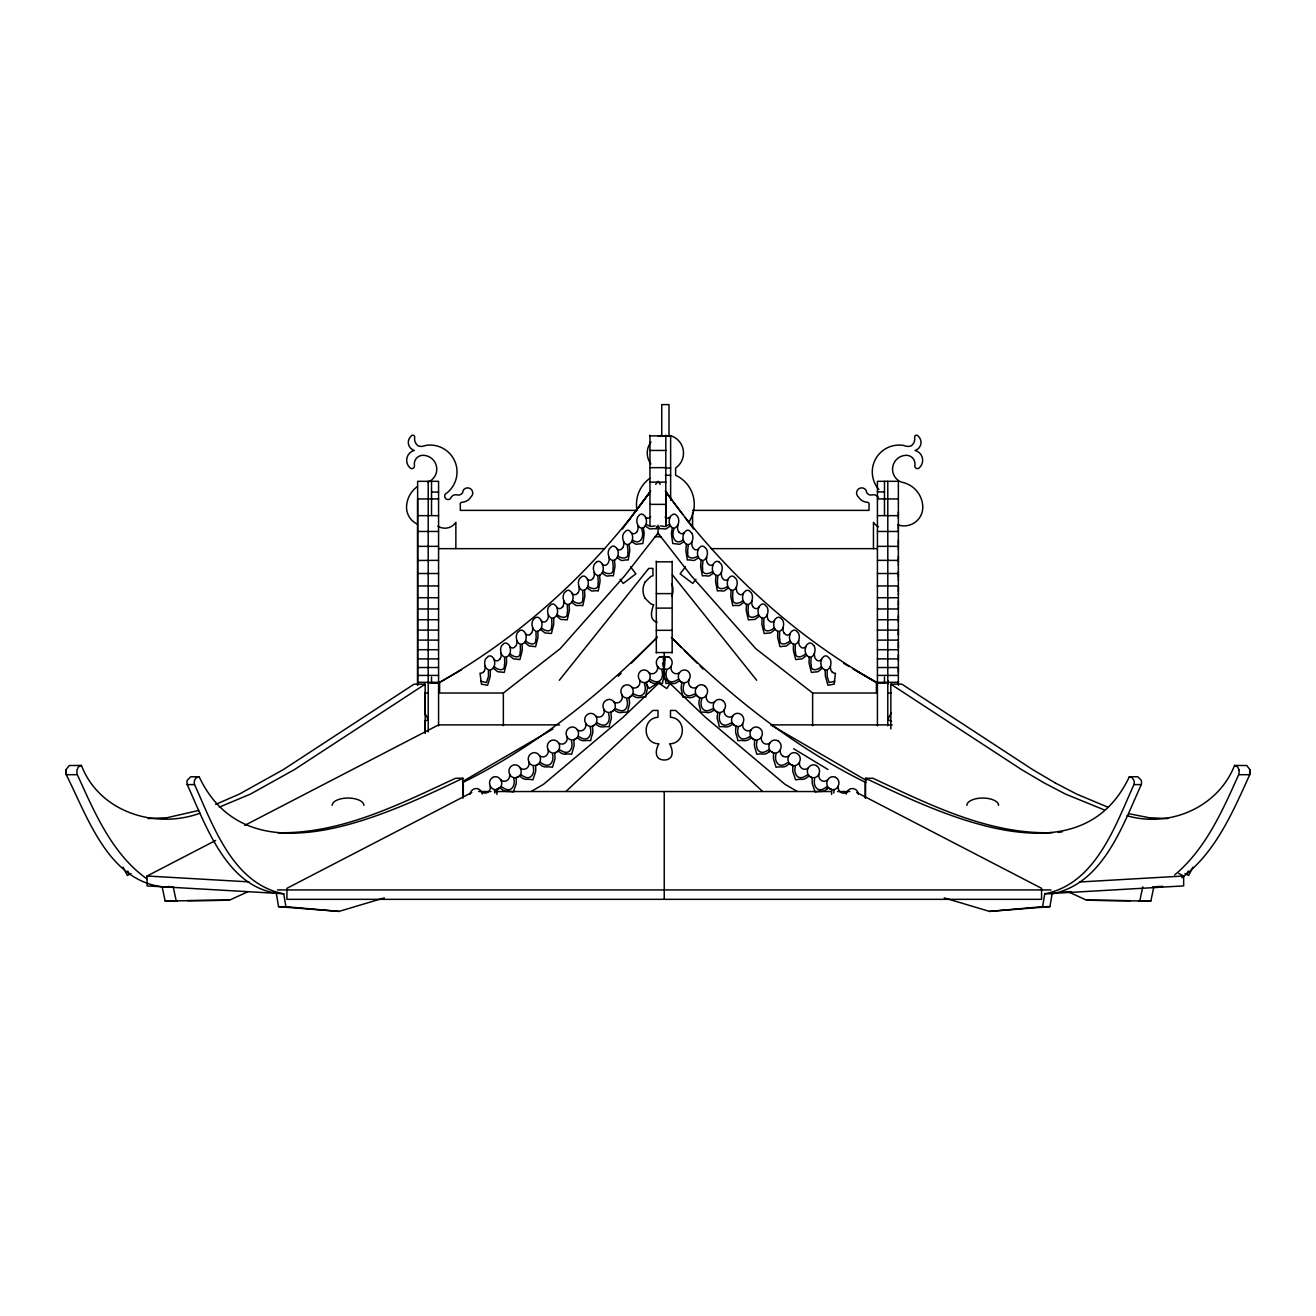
<?xml version="1.0" encoding="UTF-8"?>
<svg xmlns="http://www.w3.org/2000/svg" width="1316" height="1316" viewBox="0 0 1316 1316"><rect width="100%" height="100%" fill="white"/><g stroke="black" fill="none" stroke-linecap="round" stroke-linejoin="round"><path stroke-width="1.5" d="M417.633 685.274L417.633 499.537M425.167 720.806L425.167 733.012L425.167 684.172L414.096 684.172L283.434 769.547L239.43 794.058L215.643 804.421M425.167 714.703L425.167 692.315M732.963 591.394L732.568 596.625A9.212 9.212 0 0 0 732.88 597.974C731.712 605.245 739.493 603.88 742.833 600.738M757.029 741.072C754.973 747.406 758.641 755.318 766.175 751.304A5.725 5.725 0 0 0 767.162 750.663L769.218 749.659M898.367 682.527L898.367 681.293M898.367 672.443L898.367 667.903M898.367 660.797L898.367 655.023M898.367 647.933L898.367 642.142M898.367 635.052L898.367 633.703M898.367 633.522L898.367 629.13M898.367 622.024L898.367 620.708M898.367 619.869L898.367 615.707M898.367 608.601L898.367 607.35M898.367 600.77L898.367 605.409M898.367 594.651L898.367 593.516M898.367 591.855L898.367 586.377M898.367 580.159L898.367 579.155M898.367 577.51L898.367 571.506M898.367 565.304L898.367 564.284M898.367 562.689L898.367 561.323M898.367 556.109L898.367 560.419L877.427 560.336M898.367 549.825L898.367 548.937M898.367 547.637L898.367 546.173M898.367 544.528L898.367 540.037M898.367 531.648L898.367 530.332M898.367 524.377L898.367 528.67M898.367 518.191L898.367 517.155M898.367 515.527L898.367 514.161M898.367 511.94L898.367 513.355M665.814 523.933L666.028 491.904M567.278 605.557L567.591 610.772A9.097 9.097 0 0 1 567.262 612.121C568.315 619.474 560.517 617.78 557.26 614.588M552.473 754.084C554.398 760.467 550.565 768.281 543.113 764.102A5.758 5.758 0 0 1 542.143 763.445L540.251 762.425M717.812 576.638L717.319 581.837A9.36 9.36 0 0 0 717.615 583.218C716.282 590.39 724.063 589.404 727.501 586.36M738.325 727.485C736.121 733.752 739.559 741.78 747.208 737.996A5.675 5.675 0 0 0 748.212 737.371L750.301 736.434M551.684 619.227L551.93 624.458A8.982 8.982 0 0 1 551.585 625.791C552.539 633.078 544.742 631.335 541.666 627.979M702.925 561.537L702.382 566.735A9.442 9.442 0 0 0 702.662 568.117C701.247 575.24 708.995 574.483 712.515 571.489M666.686 670.305C664.432 676.556 667.788 684.616 675.47 680.915A5.659 5.659 0 0 0 676.473 680.306L678.562 679.385M504.571 658.148L504.752 663.396A8.899 8.899 0 0 1 504.406 664.712C505.245 672.163 497.448 669.976 494.339 666.686M520.281 645.284L520.462 650.515A8.899 8.899 0 0 1 520.116 651.848C520.955 659.283 513.158 657.095 510.049 653.805M535.974 632.404L536.171 637.635A8.899 8.899 0 0 1 535.809 638.967C536.698 646.288 528.917 644.363 525.874 640.974M533.21 766.669C535.036 773.101 531.022 780.816 523.669 776.473A5.79 5.79 0 0 1 522.715 775.782L520.675 774.696M696.559 695.276L696.625 695.341A5.725 5.725 0 0 0 697.332 696.082L699.684 697.957L699.092 701.362A8.998 8.998 0 0 0 699.01 704.175L699.388 705.804A29.725 29.725 0 0 1 700.721 712.203A24.033 24.033 0 0 1 706.791 712.499A7.386 7.386 0 0 0 712.713 710.92L714.456 710.031A5.675 5.675 0 0 0 715.361 710.805L717.779 712.598L717.286 716.019A8.965 8.965 0 0 0 717.269 718.816L717.714 720.444A29.544 29.544 0 0 1 719.227 726.777A24.116 24.116 0 0 1 725.313 726.876A7.435 7.435 0 0 0 731.186 725.1L733.078 724.195A5.626 5.626 0 0 0 733.835 724.886L734.772 725.511A5.363 5.363 0 0 0 735.924 726.119L735.693 729.952A8.949 8.949 0 0 0 735.726 732.749L736.17 734.361A29.445 29.445 0 0 1 737.799 740.661A24.149 24.149 0 0 1 743.885 740.661A7.452 7.452 0 0 0 749.742 738.786L751.617 737.848A5.609 5.609 0 0 0 752.374 738.523L753.443 739.197A5.346 5.346 0 0 0 754.611 739.773L754.446 743.606A8.932 8.932 0 0 0 754.562 746.402L756.832 754.249A24.231 24.231 0 0 1 762.918 754.068A7.501 7.501 0 0 0 768.725 752.028M719.951 713.601C717.664 719.836 720.971 727.913 728.669 724.261A5.659 5.659 0 0 0 729.673 723.652L731.778 722.747M494.421 790.636L494.8 793.005M513.816 778.792C515.576 785.241 511.447 792.906 504.16 788.465A5.807 5.807 0 0 1 503.205 787.758L501.182 786.639M688.252 545.696L687.594 550.878A9.59 9.59 0 0 0 687.84 552.276C686.261 559.284 693.96 558.971 697.595 556.109M488.417 671.045L488.466 676.276A8.636 8.636 0 0 1 488.055 677.592L486.509 682.543L480.784 681.293M701.823 699.026C699.372 705.195 702.415 713.387 710.229 709.998A5.609 5.609 0 0 0 711.249 709.423L713.371 708.6M673.924 529.213C670.897 536.286 675.273 545.91 683.053 540.037M684.139 683.859C681.524 689.946 684.304 698.237 692.232 695.111A5.56 5.56 0 0 0 693.269 694.568L695.407 693.812M655.055 525.874L650.532 526.565L646.337 524.377M656.651 526.482L656.355 528.818A14.608 14.608 0 0 0 651.42 528.884A4.376 4.376 0 0 1 649.331 528.752L645.153 525.906A5.428 5.428 0 0 1 644.544 526.663L643.36 528.144L643.952 531.648A13.094 13.094 0 0 1 644.083 534.691L642.882 543.492L637.98 544.051A4.359 4.359 0 0 1 635.464 544.018L631.631 541.616A8.949 8.949 0 0 0 631.466 532.964L629.278 530.611A3.372 3.372 0 0 0 626.251 530.644L623.587 533.441A9.047 9.047 0 0 0 623.768 541.731M833.686 793.005L834.064 790.636M944.197 897.874L989.467 911.396L1042.585 906.658L1044.74 893.794C1095.586 883.957 1115.096 826.152 1133.931 784.599A5.494 3.882 90 0 0 1133.882 780.191L1131.513 777.131L1129.309 776.802C1079.4 882.872 939.048 813.025 865.55 778.266L865.55 798.187M989.467 911.396L1049.938 906.658L1052.093 893.794C1102.923 883.957 1122.433 826.152 1141.268 784.599A5.494 3.882 90 0 0 1141.219 780.191L1137.781 776.769L1129.309 776.802M1067.983 891.672L1086.539 900.193L1139.788 900.967L1142.765 886.803M1139.788 900.967L1150.875 900.967L1153.852 886.803L1159.166 886.606M609.226 557.359A8.899 8.899 0 0 1 609.357 548.788L611.611 546.601A3.372 3.372 0 0 1 614.638 546.403L616.53 547.933A6.893 6.893 0 0 1 617.171 548.937A8.916 8.916 0 0 1 617.04 557.639L617.007 557.721A5.659 5.659 0 0 1 616.414 558.494L614.457 560.452L614.852 564.169A13.045 13.045 0 0 1 614.852 567.212L613.272 575.865A14.608 14.608 0 0 0 608.354 575.98A4.376 4.376 0 0 1 606.248 575.865L602.054 573.052A5.461 5.461 0 0 1 601.445 573.809L599.586 575.586L599.948 579.32A13.012 13.012 0 0 1 599.915 582.363L598.237 590.966A14.624 14.624 0 0 0 593.302 590.966A4.392 4.392 0 0 1 591.213 590.802L587.051 587.89A5.363 5.363 0 0 1 586.426 588.647L584.452 590.423L584.748 594.158A12.963 12.963 0 0 1 584.666 597.201L582.824 605.722A14.69 14.69 0 0 0 577.889 605.541A4.425 4.425 0 0 1 575.799 605.294L571.687 602.235A5.215 5.215 0 0 1 571.062 602.958L569.038 604.801L569.335 608.37A12.913 12.913 0 0 1 569.203 611.397L567.245 619.869L562.31 619.523A4.392 4.392 0 0 1 560.632 619.375L556.405 615.674A8.916 8.916 0 0 0 556.734 607.416A7.551 7.551 0 0 0 556.306 606.281L554.2 604.357A3.372 3.372 0 0 0 551.19 604.406L548.492 607.137A9.179 9.179 0 0 0 548.394 614.687A7.254 7.254 0 0 0 549.298 616.414L550.878 617.763A3.389 3.389 0 0 0 553.707 617.961L555.5 616.743A5.083 5.083 0 0 0 556.142 616.036L556.29 616.02M623.57 686.031A5.659 5.659 0 0 1 631.779 687.297A6.629 6.629 0 0 1 631.943 695.292L631.861 695.341A5.725 5.725 0 0 1 631.154 696.082L628.867 697.793L629.393 701.362A8.998 8.998 0 0 1 629.476 704.175L629.097 705.804A29.725 29.725 0 0 0 627.765 712.203A24.033 24.033 0 0 0 621.695 712.499A7.386 7.386 0 0 1 615.773 710.92L613.865 710.081A5.675 5.675 0 0 1 613.124 710.805L612.055 711.561A5.379 5.379 0 0 1 610.904 712.186L611.2 716.019A8.965 8.965 0 0 1 611.216 718.816L610.772 720.444A29.544 29.544 0 0 0 609.259 726.777A24.116 24.116 0 0 0 603.172 726.876A7.435 7.435 0 0 1 597.3 725.1L595.457 724.129A6.596 6.596 0 0 0 595.77 716.184A5.692 5.692 0 0 0 587.627 714.358A6.383 6.383 0 0 0 585.933 723.52A5.774 5.774 0 0 0 592.595 726.235M532.766 627.781A9.031 9.031 0 0 1 533.046 619.902L535.332 617.763A3.405 3.405 0 0 1 538.639 617.615L540.251 618.981A7.238 7.238 0 0 1 541.254 620.708A9.015 9.015 0 0 1 540.876 628.719L540.399 629.361A4.968 4.968 0 0 1 539.741 630.051L537.8 631.565L537.964 635.315A12.815 12.815 0 0 1 537.767 638.342L535.612 646.699L530.693 646.107A4.458 4.458 0 0 1 528.999 645.876L524.591 642.34A4.886 4.886 0 0 1 523.933 642.998L522.107 644.445L522.255 648.196A12.815 12.815 0 0 1 522.057 651.206L519.902 659.563L514.984 658.987A4.458 4.458 0 0 1 513.289 658.74L508.897 655.22A4.886 4.886 0 0 1 508.223 655.878L506.397 657.326L506.545 661.076A12.815 12.815 0 0 1 506.347 664.087L504.192 672.443L499.274 671.867A4.458 4.458 0 0 1 497.596 671.621L493.187 668.084A4.886 4.886 0 0 1 492.529 668.758L490.276 670.337L490.325 674.088A12.65 12.65 0 0 1 490.029 677.082L487.627 685.274L482.709 684.386A4.474 4.474 0 0 1 481.459 684.188L480.027 673.134A3.208 3.208 0 0 0 482.857 672.476L483.778 671.637M1238.899 769.761A6.86 4.853 90 0 1 1238.669 774.696C1222.498 810.755 1205.686 849.017 1174.678 874.943M631.729 541.633L631.598 541.699A5.873 5.873 0 0 1 631.022 542.505L629.097 544.528L629.591 548.246A13.078 13.078 0 0 1 629.657 551.289L628.258 560.007A14.608 14.608 0 0 0 623.34 560.353A4.392 4.392 0 0 1 620.839 560.205L617.155 557.671M891.212 712.91L887.807 719.507L891.442 721.398M1186.506 874.334L1188.216 871.044M1192.921 867.211L1188.661 875.453L1185.009 873.561M644.906 582.215L650.746 576.523A10.002 10.002 0 0 1 652.95 575.816L652.95 568.397L648.755 568.397L559.3 680.29M553.691 617.944L553.707 622.106A12.847 12.847 0 0 1 553.526 625.133L551.453 633.522L546.518 633.045A4.425 4.425 0 0 1 544.84 632.832L540.399 629.361M677.691 525.429L675.453 527.7A3.438 3.438 0 0 1 672.081 527.519M678.924 531.993L680.043 533.112A3.224 3.224 0 0 0 683.547 533.276L686.343 530.611A3.372 3.372 0 0 1 689.37 530.644L692.035 533.441M670.699 682.626L666.817 688.498L658 682.675L649.183 688.498L645.284 682.626M602.054 573.052L602.103 572.986A8.883 8.883 0 0 0 602.267 564.367M595.589 724.145L595.408 724.195A5.626 5.626 0 0 1 594.651 724.886L592.348 726.514L592.792 729.952A8.949 8.949 0 0 1 592.759 732.749L592.315 734.361A29.445 29.445 0 0 0 590.687 740.661A24.149 24.149 0 0 0 584.6 740.661A7.452 7.452 0 0 1 578.744 738.786L576.869 737.848A5.609 5.609 0 0 1 576.112 738.523L575.043 739.197A5.346 5.346 0 0 1 573.875 739.773L574.039 743.606A8.932 8.932 0 0 1 573.924 746.402L571.654 754.249A24.231 24.231 0 0 0 565.567 754.068M587.051 587.89L587.101 587.824A8.867 8.867 0 0 0 587.347 579.237M500.146 658.757L498.583 660.303A3.224 3.224 0 0 1 495.079 660.303L494.109 659.448A7.32 7.32 0 0 0 493.122 657.704L491.51 656.322A3.422 3.422 0 0 0 488.187 656.388L485.505 659.086A9.212 9.212 0 0 0 485.291 666.258A7.419 7.419 0 0 0 486.361 668.364L487.956 669.68A3.372 3.372 0 0 0 490.49 669.943M531.549 632.996L529.986 634.559M578.086 592.644L576.523 594.19A3.175 3.175 0 0 1 573.283 594.289L572.295 593.516A7.402 7.402 0 0 0 571.703 592.463L569.581 590.604A3.372 3.372 0 0 0 566.571 590.752L564.284 592.858A8.949 8.949 0 0 0 563.988 601.083M550.499 740.875A5.725 5.725 0 0 1 558.56 743.079A6.564 6.564 0 0 1 558 751.008L557.902 751.041A5.577 5.577 0 0 1 557.129 751.699L554.694 753.245L554.99 756.684A8.899 8.899 0 0 1 554.842 759.48L552.424 767.261A24.297 24.297 0 0 0 546.321 766.948A7.534 7.534 0 0 1 540.563 764.76L538.721 763.741A5.56 5.56 0 0 1 537.915 764.382L536.879 764.974A5.33 5.33 0 0 1 535.694 765.484L535.694 769.317A8.867 8.867 0 0 1 535.48 772.097L532.914 779.829A24.362 24.362 0 0 0 526.828 779.368A7.567 7.567 0 0 1 521.087 777.065L519.277 775.996A5.527 5.527 0 0 1 518.471 776.621L517.501 777.147A5.313 5.313 0 0 1 516.316 777.641L516.267 781.474A8.85 8.85 0 0 1 516.02 784.254L513.372 791.936A24.412 24.412 0 0 0 507.285 791.41A7.583 7.583 0 0 1 501.577 789.024L499.767 787.939A5.511 5.511 0 0 1 498.945 788.547L498.106 788.991A5.313 5.313 0 0 1 496.922 789.485L496.872 793.318A8.85 8.85 0 0 1 496.889 794.436M562.689 606.643L561.356 607.992A3.175 3.175 0 0 1 558.116 608.305L556.882 607.35M625.149 525.199L650.713 490.917M622.419 528.999L624.804 525.775M627.206 522.567L630.792 517.764M633.193 514.556L649.956 492.085C593.911 569.894 522.156 635.727 438.573 682.938L428.21 682.938M508.947 655.154L509.358 654.562A8.998 8.998 0 0 0 509.703 646.633M655.697 484.337L658 481.311L660.287 484.337M685.455 566.851L680.125 573.858L692.759 583.449L695.95 579.237M593.088 578.333L591.739 579.665A3.175 3.175 0 0 1 588.499 579.895L587.495 579.155A7.222 7.222 0 0 0 586.887 578.119L585.044 576.457A3.389 3.389 0 0 0 582.017 576.424L579.484 578.793A8.982 8.982 0 0 0 579.287 587.035A6.975 6.975 0 0 0 580.192 588.729L581.804 589.979A3.372 3.372 0 0 0 584.633 589.996M658 525.117L658 533.095L624.722 575.766L560.188 648.689L503.354 693.022L439.593 693.022L439.593 682.33M636.697 531.993L635.562 533.112A3.224 3.224 0 0 1 632.058 533.276L631.565 532.898M648.607 680.816L648.673 680.75A6.58 6.58 0 0 0 649.018 672.821A5.708 5.708 0 0 0 640.876 670.93A6.448 6.448 0 0 0 639.839 680.257A5.626 5.626 0 0 0 646.633 682.214A5.428 5.428 0 0 0 647.719 681.589L647.85 681.507A5.626 5.626 0 0 0 648.607 680.816L650.482 681.754M1249.986 769.761L1246.778 765.534L1234.572 765.435C1218.073 807.317 1169.809 828.109 1127.138 815.755M782.856 627.781A9.031 9.031 0 0 0 782.576 619.902L780.289 617.763A3.405 3.405 0 0 0 776.983 617.615L775.371 618.981A7.238 7.238 0 0 0 774.367 620.708L773.134 621.678A3.175 3.175 0 0 1 769.893 621.497L768.347 619.902M650.713 516.76L649.775 517.599A3.175 3.175 0 0 1 646.534 517.879M618.273 676.227L621.152 673.348M631.203 663.313L657.062 637.503M538.721 763.741L538.77 763.675A6.547 6.547 0 0 0 539.527 755.795A5.741 5.741 0 0 0 531.5 753.41A6.333 6.333 0 0 0 529.229 762.408M657.375 637.076C599.964 694.7 535.776 746.435 462.558 782.609M826.925 789.041L828.718 787.939A5.511 5.511 0 0 0 829.541 788.547L830.38 788.991A5.313 5.313 0 0 0 831.564 789.485L831.613 793.318A8.85 8.85 0 0 0 831.597 794.436M659.842 682.165L623.142 717.236L543.475 784.32L531.368 791.36M566.258 791.13L652.818 710.443L658 710.443L658 717.286C641.599 718.223 642.57 743.869 658.921 743.787C655.401 749.495 653.937 759.842 664.235 760.039C674.549 759.842 673.085 749.495 669.564 743.787C685.916 743.869 686.886 718.223 670.486 717.286L670.486 710.443L675.667 710.443L762.227 791.13M677.592 525.38A8.965 8.965 0 0 0 677.756 516.777L675.848 514.688A3.389 3.389 0 0 0 672.854 514.359L670.699 516.119A7.156 7.156 0 0 0 670.074 517.155L669.071 517.862M768.741 752.045L770.584 751.041A5.577 5.577 0 0 0 771.357 751.699L772.393 752.308A5.33 5.33 0 0 0 773.578 752.851L773.495 756.684A8.899 8.899 0 0 0 773.644 759.48L776.062 767.261A24.297 24.297 0 0 1 782.165 766.948A7.534 7.534 0 0 0 787.922 764.76L789.764 763.741A5.56 5.56 0 0 0 790.571 764.382L791.607 764.974A5.33 5.33 0 0 0 792.791 765.484L792.791 769.317A8.867 8.867 0 0 0 793.005 772.097L795.571 779.829A24.362 24.362 0 0 1 801.658 779.368A7.567 7.567 0 0 0 807.399 777.065L809.208 775.996A5.527 5.527 0 0 0 810.014 776.621L810.985 777.147A5.313 5.313 0 0 0 812.169 777.641L812.219 781.474A8.85 8.85 0 0 0 812.466 784.254L815.114 791.936A24.412 24.412 0 0 1 821.2 791.41A7.583 7.583 0 0 0 826.909 789.024M706.396 557.359A8.899 8.899 0 0 0 706.264 548.788L703.994 546.601A3.372 3.372 0 0 0 700.984 546.403L699.092 547.933A6.893 6.893 0 0 0 698.451 548.937L697.957 549.315A3.224 3.224 0 0 1 694.42 549.364L693.302 548.262A5.461 5.461 0 0 1 692.907 547.719A8.209 8.209 0 0 1 692.035 541.797M631.154 696.082L630.117 696.871A5.396 5.396 0 0 1 628.982 697.546M1181.784 877.756C1215.622 852.62 1232.796 811.939 1249.756 774.696A6.86 4.853 90 0 0 1249.986 769.761A6.86 4.853 -90 0 1 1249.756 774.696L1238.669 774.696M596.625 561.883L594.421 564.136A9.015 9.015 0 0 0 594.355 572.394A7.024 7.024 0 0 0 595.062 573.776L596.641 575.108A3.405 3.405 0 0 0 599.751 575.158M820.542 660.287L821.513 659.448A7.32 7.32 0 0 1 822.5 657.704L824.112 656.322A3.422 3.422 0 0 1 827.435 656.371L830.116 659.086A9.212 9.212 0 0 1 830.33 666.258A7.419 7.419 0 0 1 829.261 668.364L827.665 669.68A3.372 3.372 0 0 1 825.132 669.943L823.092 668.758A4.886 4.886 0 0 1 822.434 668.084L821.974 667.442A8.998 8.998 0 0 1 821.628 659.497M594.651 724.886L593.713 725.511A5.363 5.363 0 0 1 592.562 726.119M496.165 789.748L499.57 787.494M425.167 684.172L294.521 769.547L250.517 794.058L219.229 807.169M647.85 681.507L646.403 682.872L647.127 686.097A9.031 9.031 0 0 1 647.291 688.91L646.962 690.555A29.906 29.906 0 0 0 645.811 696.986A23.984 23.984 0 0 0 639.757 697.513A7.337 7.337 0 0 1 633.802 696.115L631.861 695.341M613.124 710.805L610.904 712.186A5.758 5.758 0 0 1 604.159 709.768M557.129 751.699L556.092 752.308A5.33 5.33 0 0 1 554.908 752.851M461.603 669.712L438.573 683.119L431.533 683.119L431.533 677.049M462.442 781.605L552.95 728.998M576.112 738.523L573.875 739.773A5.79 5.79 0 0 1 567.229 737.059A6.366 6.366 0 0 1 569.252 727.913A5.708 5.708 0 0 1 577.329 729.854A5.067 5.067 0 0 0 583.564 729.755A5.84 5.84 0 0 0 585.686 723.668M130.991 873.561L127.339 875.453L123.079 867.211M424.558 721.398L428.21 719.507L424.788 712.91M277.528 893.383L147.079 885.898L147.079 876.012L215.627 840.48M244.776 825.362L438.573 724.886L559.58 724.869M471.77 792.495L286.921 888.316L286.921 899.338L1041.565 899.338L1041.565 888.316L856.716 792.495M834.837 681.293L829.113 682.527L827.55 677.592A8.636 8.636 0 0 1 827.155 676.276L827.188 671.045M537.915 764.382L535.694 765.484A5.84 5.84 0 0 1 529.147 762.474M518.471 776.621L516.316 777.641A5.856 5.856 0 0 1 509.802 774.548M496.922 789.485L498.945 788.547M462.936 798.187L462.936 778.266C389.437 813.025 249.086 882.872 199.177 776.802L195.985 777.871L194.62 780.207A5.494 3.882 -90 0 0 194.554 784.599C213.406 826.168 232.916 883.957 283.746 893.811L285.901 906.675L339.018 911.396L384.288 897.89M66.014 769.761A6.86 4.853 90 0 0 66.244 774.696C87.514 816.874 107.978 879.927 162.148 886.803L165.125 900.967L229.461 900.193L248.017 891.672M789.863 640.925C786.754 644.215 778.957 646.419 779.796 638.967A8.899 8.899 0 0 1 779.45 637.635L779.631 632.404M821.283 666.686C818.174 669.976 810.376 672.163 811.215 664.712A8.899 8.899 0 0 1 810.853 663.379L811.051 658.148M827.303 786.639L825.28 787.758A5.807 5.807 0 0 1 824.326 788.465C817.039 792.906 812.91 785.241 814.67 778.792M805.573 653.805C802.464 657.095 794.667 659.283 795.506 651.848A8.899 8.899 0 0 1 795.144 650.515L795.341 645.284M774.088 627.946C770.913 631.203 763.115 633.21 764.037 625.791A8.982 8.982 0 0 1 763.691 624.458L763.922 619.227M198.7 810.459L166.984 817.713L148.132 818.585M200.081 813.173C155.091 829.623 99.325 812.038 81.427 765.435L69.222 765.534L66.014 769.761A6.86 4.853 -90 0 0 66.244 774.696L77.331 774.696C94.522 812.383 111.893 853.755 146.635 878.693M669.416 524.344L665.074 526.565L660.566 525.874M645.153 525.906L645.301 525.874A8.883 8.883 0 0 0 645.399 517.221A7.156 7.156 0 0 0 644.922 516.119L642.767 514.375A3.389 3.389 0 0 0 639.757 514.688L637.832 516.76A8.965 8.965 0 0 0 638.013 525.38M758.361 614.588C755.104 617.78 747.307 619.474 748.36 612.121A9.097 9.097 0 0 1 748.031 610.772L748.343 605.541M613.865 710.081L614.029 710.031A6.613 6.613 0 0 0 613.996 702.053A5.675 5.675 0 0 0 605.804 700.507A6.399 6.399 0 0 0 604.241 709.702M807.81 774.696L805.77 775.782A5.79 5.79 0 0 1 804.816 776.473C797.463 780.816 793.449 773.101 795.275 766.669M788.383 762.392L786.343 763.445A5.758 5.758 0 0 1 785.372 764.102C777.92 768.281 774.088 760.467 776.012 754.084M576.869 737.848L577.05 737.815A6.58 6.58 0 0 0 577.346 729.854M661.471 656.964L659.25 657.358L663.182 656.503L664.465 672.756A8.965 8.965 0 0 1 664.448 675.552L664.004 677.181A29.495 29.495 0 0 0 662.442 683.498A24.132 24.132 0 0 0 656.355 683.547A7.435 7.435 0 0 1 650.499 681.737M557.902 751.041L559.744 752.045A7.501 7.501 0 0 0 565.567 754.101M1058.261 832.436L1062.16 831.86M493.187 668.084L493.648 667.442A8.998 8.998 0 0 0 493.994 659.513M519.277 775.996L519.442 775.979A6.531 6.531 0 0 0 520.231 768.083A5.774 5.774 0 0 0 512.253 765.517A6.317 6.317 0 0 0 509.884 774.466M499.767 787.939L499.948 787.922A6.514 6.514 0 0 0 500.82 780.043M81.427 765.435L78.318 766.998L77.101 769.761A6.86 4.853 90 0 0 77.331 774.696M1079.696 881.983L1183.66 876.012L1183.66 885.898L1051.171 893.498M1060.762 892.215L1070.961 891.639M1152.487 886.951L1162.686 886.375M1167.868 818.585L1149.016 817.713L1128.947 813.699M1052.668 832.65C988.661 834.772 929.376 804.421 872.903 778.266L865.55 778.266M822.434 668.084L818.026 671.621A4.458 4.458 0 0 1 816.348 671.867L811.429 672.443L809.274 664.087A12.815 12.815 0 0 1 809.077 661.076L809.225 657.326L807.399 655.878A4.886 4.886 0 0 1 806.724 655.204L802.316 658.74A4.458 4.458 0 0 1 800.638 658.987L795.719 659.563L793.564 651.206A12.815 12.815 0 0 1 793.367 648.196L793.515 644.445L791.689 642.998A4.886 4.886 0 0 1 791.015 642.34L790.554 641.682A8.998 8.998 0 0 1 790.209 633.753M165.125 900.967L177.413 900.786M187.645 900.638L229.461 900.21M1050.99 889.929L277.495 889.929M670.667 435.892L660.073 436.32M649.956 435.876L670.634 435.892M649.956 450.45L665.814 450.45M649.956 467.657L665.814 467.657M665.37 468.019L670.667 468.019M665.37 475.273L670.667 475.273M649.956 482.15L665.814 482.15M877.427 491.904L884.467 491.904M431.533 492.085L438.573 492.085M417.633 498.929L438.573 498.929M877.427 498.929L898.367 498.929M649.956 504.373L665.814 504.373M636.747 510.378L460.32 510.378L460.32 505.081A1.99 1.99 0 0 1 462.327 502.235A10.939 10.939 0 0 0 470.898 496.971A5.149 5.149 0 0 0 470.947 489.075A5.149 5.149 0 0 0 463.166 490.424A4.754 4.754 0 0 1 457.178 494.931A5.379 5.379 0 0 0 450.763 498.04L450.5 498.517A3.405 3.405 0 0 1 445.877 498.715A3.405 3.405 0 0 1 445.301 494.125A26.863 26.863 0 0 0 425.298 445.515A9.557 9.557 0 0 1 418.241 445.927A8.636 8.636 0 0 1 414.672 437.34A1.842 1.842 0 0 0 411.398 435.876A8.406 8.406 0 0 0 414.26 450.45A10.166 10.166 0 0 0 409.819 467.657A2.616 2.616 0 0 0 414.425 465.42A8.62 8.62 0 0 1 422.025 455.336A13.884 13.884 0 0 1 427.881 482.15M692.578 510.378L869.004 510.378L869.004 505.081A1.99 1.99 0 0 0 866.997 502.235A10.939 10.939 0 0 1 858.427 496.971A5.149 5.149 0 0 1 858.377 489.075A5.149 5.149 0 0 1 866.158 490.424A4.754 4.754 0 0 0 872.13 494.931A5.379 5.379 0 0 1 878.414 497.728M417.633 515.658L438.573 515.658M877.427 515.658L898.367 515.658M417.633 531.467L438.573 531.467M877.427 531.467L898.367 531.467M656.898 534.493L659.102 534.493M655.138 536.764L660.862 536.764M417.633 546.354L438.573 546.354M877.427 546.354L898.367 546.354M438.573 548.657L604.488 548.657M711.068 548.657L877.427 548.64M438.573 560.353L417.633 560.468M656.322 561.833L672.163 561.833M417.633 573.513L438.573 573.513M877.427 573.513L898.367 573.513M417.633 585.949L438.573 585.949M877.427 585.949L898.367 585.949M656.322 593.615L672.163 593.615M417.633 597.727L438.573 597.727M877.427 597.727L898.367 597.727M656.322 608.107L672.163 608.107M417.633 608.979L438.573 608.979M877.427 608.979L898.367 608.963M417.633 619.737L438.573 619.737M877.427 619.737L898.367 619.737M417.633 630.101L438.573 630.101M877.427 630.101L898.367 630.101M656.322 630.331L672.163 630.331M417.633 640.102L438.573 640.102M877.427 640.102L898.367 640.102M417.633 649.709L438.573 649.709M877.427 649.709L898.367 649.709M656.322 652.539L672.163 652.539M417.633 658.888L438.573 658.888M877.427 658.888L898.367 658.888M417.633 667.525L438.573 667.525M877.427 667.525L898.367 667.525M417.633 675.421L438.573 675.421M877.427 675.421L898.367 675.421M417.633 682.33L438.573 682.33M877.427 682.33L898.367 682.33M884.467 682.938L887.79 682.938M890.833 728.949L890.833 684.172L901.904 684.172L1032.567 769.547L1055.218 782.921M424.673 693.022L428.21 693.022M658 533.095L691.278 575.766L755.812 648.689L812.63 693.022L876.407 693.022L876.407 682.33C793.203 635.233 721.875 569.532 666.028 492.085L682.807 514.556M887.79 693.022L891.327 693.022M892.166 724.886L770.699 724.869L866.537 780.585M199.177 776.802L190.705 776.769L187.267 780.207A5.494 3.882 -90 0 0 187.217 784.599C206.563 827.09 228.26 891.705 283.746 893.811M462.936 778.266L455.583 778.266C399.636 804.191 341.041 834.13 277.692 832.715M187.217 784.599L194.554 784.599M1133.931 784.599L1141.268 784.599M478.679 791.541L490.917 791.541M494.997 791.541L831.449 791.541M837.568 791.541L849.807 791.541M162.148 886.803L173.235 886.803L176.212 900.967M1044.74 893.794L1052.093 893.794M1086.539 900.193L1130.395 900.67M276.393 893.811L278.548 906.675L285.901 906.675M1042.585 906.658L1049.938 906.658M339.018 911.396L278.548 906.675M791.015 642.34L786.623 645.876A4.458 4.458 0 0 1 784.928 646.123L780.01 646.682L777.855 638.342A12.815 12.815 0 0 1 777.657 635.315L777.805 631.565L775.881 630.051A4.968 4.968 0 0 1 775.223 629.361L770.781 632.832A4.425 4.425 0 0 1 769.103 633.045L764.168 633.522L762.096 625.133A12.847 12.847 0 0 1 761.915 622.106L762.112 618.356L760.122 616.743A5.083 5.083 0 0 1 759.48 616.036L754.989 619.359A4.392 4.392 0 0 1 753.311 619.523L748.376 619.869L746.419 611.397A12.913 12.913 0 0 1 746.287 608.37L746.534 604.62L744.56 602.958A5.215 5.215 0 0 1 743.935 602.235L743.688 601.873A8.949 8.949 0 0 1 743.458 593.582M1138.587 900.786L1150.875 900.967M167.922 886.606L173.235 886.803M633.078 693.812L635.217 694.568A5.56 5.56 0 0 0 636.253 695.111C644.182 698.237 646.962 689.946 644.346 683.859M147.079 876.012L249.004 881.868M632.568 540.037C640.349 545.91 644.725 536.286 641.682 529.213M615.115 708.6L617.237 709.423A5.609 5.609 0 0 0 618.257 709.998C626.071 713.387 629.114 705.195 626.663 699.026M743.935 602.235L739.822 605.294A4.425 4.425 0 0 1 737.717 605.541A14.69 14.69 0 0 0 732.798 605.722L730.956 597.201A12.963 12.963 0 0 1 730.874 594.158L731.17 590.423L729.196 588.63A5.363 5.363 0 0 1 728.57 587.89L724.409 590.802A4.392 4.392 0 0 1 722.303 590.966A14.624 14.624 0 0 0 717.385 590.966L715.707 582.363A13.012 13.012 0 0 1 715.674 579.32L716.036 575.586L714.177 573.809A5.461 5.461 0 0 1 713.568 573.052A8.883 8.883 0 0 1 713.354 564.367M1234.572 765.435L1237.682 766.981L1238.899 769.761M713.568 573.052L709.373 575.865A4.376 4.376 0 0 1 707.268 575.98A14.608 14.608 0 0 0 702.349 575.865L700.77 567.212A13.045 13.045 0 0 1 700.77 564.169L701.115 560.287L699.207 558.494A5.659 5.659 0 0 1 698.615 557.721L698.566 557.639A8.916 8.916 0 0 1 698.566 549.002M618.026 556.109C621.662 558.971 629.361 559.284 627.781 552.276A9.59 9.59 0 0 0 628.028 550.878L627.37 545.696M596.707 722.747L598.813 723.652A5.659 5.659 0 0 0 599.816 724.261C607.515 727.913 610.821 719.836 608.535 713.601M649.923 679.385L652.012 680.306A5.659 5.659 0 0 0 653.016 680.915C660.698 684.616 664.054 676.556 661.8 670.305M578.185 736.434L580.274 737.371A5.675 5.675 0 0 0 581.277 737.996C588.926 741.78 592.365 733.752 590.16 727.485M696.625 695.341L694.7 696.131A7.337 7.337 0 0 1 688.729 697.529A23.984 23.984 0 0 0 682.675 696.986A29.906 29.906 0 0 0 681.524 690.555L681.195 688.91A9.031 9.031 0 0 1 681.359 686.097L681.869 682.28A5.428 5.428 0 0 1 680.767 681.589L681.869 682.28M603.106 571.489C606.627 574.483 614.375 575.24 612.96 568.117A9.442 9.442 0 0 0 613.24 566.735L612.697 561.537M559.267 749.659L561.323 750.663A5.725 5.725 0 0 0 562.31 751.304C569.844 755.318 573.513 747.406 571.457 741.072M667.015 656.964L669.235 657.358L665.304 656.503L664.021 672.756A8.965 8.965 0 0 0 664.037 675.552L664.481 677.181A29.495 29.495 0 0 1 666.044 683.498A24.132 24.132 0 0 1 672.131 683.547A7.435 7.435 0 0 0 677.987 681.737L679.879 680.816A6.58 6.58 0 0 1 679.467 672.821A5.708 5.708 0 0 1 687.61 670.93A6.448 6.448 0 0 1 688.663 680.257M588.12 586.36C591.558 589.404 599.323 590.39 598.007 583.218A9.36 9.36 0 0 0 598.303 581.837L597.809 576.638M698.615 557.721L694.782 560.205A4.392 4.392 0 0 1 692.265 560.353A14.608 14.608 0 0 0 687.363 560.007L685.965 551.289A13.078 13.078 0 0 1 686.031 548.246L686.508 544.528L684.6 542.505A5.873 5.873 0 0 1 684.024 541.682L680.158 544.018A4.359 4.359 0 0 1 677.641 544.051L672.739 543.492L671.538 534.691A13.094 13.094 0 0 1 671.67 531.648L672.262 528.144L671.078 526.663A5.428 5.428 0 0 1 670.469 525.906L670.42 525.841A8.883 8.883 0 0 1 670.222 517.221M657.128 622.221C648.673 620.083 651.683 609.999 653.69 604.636A9.903 9.903 0 0 1 650.746 603.83L644.906 598.122M572.789 600.738C576.128 603.88 583.909 605.245 582.741 597.974A9.212 9.212 0 0 0 583.054 596.625L582.659 591.394M714.456 710.031L714.621 710.081A6.613 6.613 0 0 1 714.489 702.053A5.675 5.675 0 0 1 722.681 700.507M670.469 525.906L666.291 528.752A4.376 4.376 0 0 1 664.185 528.884A14.608 14.608 0 0 0 659.267 528.818L658.971 526.482M1107.858 807.169L1076.57 794.058L1055.218 782.921M1104.272 809.916L1065.483 794.058L1044.147 782.921L1021.479 769.547L890.833 684.172M829.541 788.547L831.564 789.485M810.014 776.621L812.169 777.641A5.856 5.856 0 0 0 818.684 774.548M790.571 764.382L792.791 765.484M1178.708 873.446L1183.66 876.012M771.357 751.699L773.578 752.851M865.928 782.609C793.17 746.633 729.278 695.341 672.163 638.128M646.551 517.862L645.547 517.155M752.374 738.523L754.611 739.773A5.79 5.79 0 0 0 761.257 737.059A6.366 6.366 0 0 0 759.233 727.913A5.708 5.708 0 0 0 751.156 729.854A5.067 5.067 0 0 1 744.922 729.755A5.84 5.84 0 0 1 742.8 723.668A5.774 5.774 0 0 1 735.891 726.235M843.753 663.396L849.067 666.488M852.62 668.544L877.427 682.938L876.407 682.33M854.38 669.712L877.427 683.119L884.467 683.119L884.467 677.049M797.118 791.36L785.01 784.32L705.343 717.236L664.235 677.97M733.835 724.886L735.924 726.119M793.597 748.689L827.945 769.482M718.997 561.883L721.201 564.136A9.015 9.015 0 0 1 721.267 572.394A7.024 7.024 0 0 1 720.559 573.776L718.964 575.108A3.405 3.405 0 0 1 715.855 575.158M715.361 710.805L716.43 711.561A5.379 5.379 0 0 0 717.582 712.186L717.648 712.301A5.758 5.758 0 0 0 724.326 709.768A5.856 5.856 0 0 0 726.498 716.003A5.067 5.067 0 0 0 732.634 716.118A5.692 5.692 0 0 1 740.859 714.358A6.383 6.383 0 0 1 742.553 723.52M697.332 696.082L698.368 696.871A5.396 5.396 0 0 0 699.503 697.546M617.171 548.937L617.665 549.315A3.224 3.224 0 0 0 621.185 549.364L622.32 548.262A5.461 5.461 0 0 0 622.715 547.719M828.669 787.873L828.718 787.939A6.514 6.514 0 0 1 827.665 780.043A5.774 5.774 0 0 1 835.627 777.361M809.159 775.947L809.208 775.996A6.531 6.531 0 0 1 808.254 768.083A5.774 5.774 0 0 1 816.233 765.517M671.423 637.503L681.474 647.538M684.353 650.417L697.283 663.313M700.161 666.176L703.024 669.054M665.139 516.991L665.83 517.599A3.175 3.175 0 0 0 669.071 517.879M770.584 751.041L770.518 750.975A6.564 6.564 0 0 1 769.909 743.079A5.725 5.725 0 0 1 777.986 740.875M541.254 620.708L542.488 621.678A3.175 3.175 0 0 0 545.729 621.497L547.275 619.902A8.11 8.11 0 0 0 548.246 614.72M751.551 737.783L751.617 737.848A6.58 6.58 0 0 1 751.14 729.854M733.028 724.129L733.078 724.195A6.596 6.596 0 0 1 732.716 716.184M831.844 671.621L832.765 672.476A3.208 3.208 0 0 0 835.43 673.2L834.163 684.188A4.474 4.474 0 0 1 832.913 684.386L827.994 685.274L825.593 677.082A12.65 12.65 0 0 1 825.297 674.088L825.132 669.926M806.675 655.154L806.264 654.562A8.998 8.998 0 0 1 805.918 646.633M672.361 574.796L756.684 680.29M775.223 629.361L774.762 628.703A9.015 9.015 0 0 1 774.482 620.757M665.287 490.917L671.357 498.929M630.545 566.851L635.875 573.858L623.241 583.449L620.05 579.237M759.431 615.97L759.217 615.674A8.916 8.916 0 0 1 758.888 607.416M685.192 517.764L688.794 522.567M691.18 525.775L693.581 528.999M688.416 521.909L690.851 525.183M752.933 606.643L754.265 607.992A3.175 3.175 0 0 0 757.506 608.305L758.74 607.35A7.551 7.551 0 0 1 759.316 606.281L761.405 604.357A3.372 3.372 0 0 1 764.432 604.406L767.129 607.137A9.179 9.179 0 0 1 767.228 614.687M784.056 632.996L785.619 634.559A3.175 3.175 0 0 0 788.876 634.707L790.094 633.703A7.32 7.32 0 0 1 791.08 631.943L792.693 630.578A3.422 3.422 0 0 1 796.015 630.627L798.253 632.782A9.031 9.031 0 0 1 798.565 640.662A7.123 7.123 0 0 1 797.48 642.718L796.147 643.804A3.389 3.389 0 0 1 793.318 644.05M728.521 587.824L728.57 587.89A8.867 8.867 0 0 1 728.274 579.237M813.962 645.663L811.709 643.524A3.372 3.372 0 0 0 808.698 643.294L806.79 644.824A7.32 7.32 0 0 0 805.803 646.584L804.57 647.571A3.175 3.175 0 0 1 801.329 647.456L799.766 645.876A8.061 8.061 0 0 1 798.763 640.727M637.915 525.429L640.152 527.7A3.438 3.438 0 0 0 643.54 527.519M683.991 541.616L684.024 541.699A8.949 8.949 0 0 1 684.155 532.947M127.8 871.044L129.494 874.334M662.557 663.034L663.297 667.064M898.367 685.274L898.367 481.311L877.427 481.311L877.427 725.889M888.004 680.668L888.004 684.024M887.79 481.311L887.79 725.758M884.467 481.311L884.467 514.605M873.462 548.657L873.462 522.304A13.111 13.111 0 0 0 878.479 526.778M865.188 782.214L865.188 797.792M812.63 693.022L812.63 725.675M692.578 512.385L692.578 526.482M672.163 561.159L672.163 652.933M670.634 435.711L670.634 500.327M665.814 435.185L665.814 525.874M664.235 652.539L664.235 666.225M664.235 791.541L664.235 899.338M656.322 561.159L656.322 652.933M649.956 435.185L649.956 525.874M503.354 693.022L503.354 725.675M463.298 782.214L463.298 795.983M455.862 548.657L455.862 522.304A13.111 13.111 0 0 1 437.85 526.153M438.573 725.889L438.573 481.311L417.633 481.311L417.633 685.06M431.533 481.311L431.533 514.605M428.21 481.311L428.21 731.877M878.825 489.503A26.863 26.863 0 0 1 904.026 445.515A9.557 9.557 0 0 0 911.083 445.927A8.636 8.636 0 0 0 914.653 437.34A1.842 1.842 0 0 1 917.926 435.876A8.406 8.406 0 0 1 915.064 450.45A10.166 10.166 0 0 1 919.489 467.657A2.616 2.616 0 0 1 914.883 465.42A8.62 8.62 0 0 0 907.283 455.336A13.884 13.884 0 0 0 901.444 482.15A25.925 25.925 0 0 1 922.598 504.373A18.704 18.704 0 0 1 897.907 524.837M714.423 701.987A5.05 5.05 0 0 1 708.304 701.642A5.889 5.889 0 0 1 706.462 695.44M704.883 686.064A6.415 6.415 0 0 1 706.231 695.292M706.297 695.358A5.725 5.725 0 0 1 699.454 697.644M722.649 700.54A6.399 6.399 0 0 1 724.244 709.702M690.555 686.672A5.034 5.034 0 0 0 696.641 687.248A5.659 5.659 0 0 1 704.915 686.031M769.811 742.997A5.083 5.083 0 0 1 763.691 743.162A5.807 5.807 0 0 1 761.421 737.125M788.843 755.729A5.083 5.083 0 0 1 782.724 756.026M789.666 763.724A6.547 6.547 0 0 1 788.958 755.795A5.741 5.741 0 0 1 796.986 753.41A6.333 6.333 0 0 1 799.256 762.408A5.84 5.84 0 0 1 792.758 765.599M782.707 756.042A5.79 5.79 0 0 1 780.339 750.054M778.315 741.089A6.383 6.383 0 0 1 780.108 749.923A5.823 5.823 0 0 1 773.545 752.966M808.139 768.018A5.099 5.099 0 0 1 802.003 768.462A5.758 5.758 0 0 1 799.519 762.54M816.233 765.534A6.317 6.317 0 0 1 818.601 774.466M696.542 695.292A6.629 6.629 0 0 1 696.707 687.297M690.538 686.689A5.922 5.922 0 0 1 688.877 680.405M688.729 680.339A5.692 5.692 0 0 1 681.82 682.395M680.586 681.672A5.692 5.692 0 0 1 679.813 680.981M679.385 672.756A5.067 5.067 0 0 1 673.266 672.657A5.856 5.856 0 0 1 671.193 666.538M669.301 657.243A6.399 6.399 0 0 1 670.946 666.389A5.758 5.758 0 0 1 664.267 669.038A5.758 5.758 0 0 1 657.457 666.455A5.856 5.856 0 0 1 655.236 672.673A5.067 5.067 0 0 1 649.101 672.756M847.093 791.887A5.774 5.774 0 0 1 855.022 789.205A6.317 6.317 0 0 1 858.345 794.305M846.254 794.074A6.514 6.514 0 0 1 847.06 791.887A5.116 5.116 0 0 1 840.825 792.331A5.741 5.741 0 0 1 838.259 786.458M835.627 777.378A6.317 6.317 0 0 1 837.996 786.326M838.078 786.392A5.856 5.856 0 0 1 831.548 789.6M827.55 779.96A5.116 5.116 0 0 1 821.431 780.487A5.741 5.741 0 0 1 818.865 774.598M614.062 701.987A5.05 5.05 0 0 0 620.181 701.642A5.889 5.889 0 0 0 622.024 695.44M622.254 695.292A6.415 6.415 0 0 1 623.603 686.064M629.032 697.644A5.725 5.725 0 0 1 622.188 695.358M595.852 716.118A5.067 5.067 0 0 0 601.971 715.986A5.856 5.856 0 0 0 603.995 709.85M558.675 742.997A5.083 5.083 0 0 0 564.794 743.162A5.807 5.807 0 0 0 567.064 737.125M539.642 755.729A5.083 5.083 0 0 0 545.762 756.026A5.79 5.79 0 0 0 548.147 750.054M550.17 741.089A6.383 6.383 0 0 0 548.377 749.923A5.823 5.823 0 0 0 554.941 752.966M520.346 768.018A5.099 5.099 0 0 0 526.482 768.462A5.758 5.758 0 0 0 528.966 762.54M637.931 686.672A5.034 5.034 0 0 1 631.845 687.248M639.609 680.405A5.922 5.922 0 0 1 637.947 686.689M657.539 666.389A6.399 6.399 0 0 1 659.184 657.243M663.313 669.252A5.807 5.807 0 0 1 662.557 669.318M658.707 667.952A5.807 5.807 0 0 1 657.441 666.472M481.541 791.804A5.116 5.116 0 0 0 487.66 792.331A5.741 5.741 0 0 0 490.226 786.458M482.232 794.074A6.514 6.514 0 0 0 481.426 791.887A5.774 5.774 0 0 0 473.464 789.205A6.317 6.317 0 0 0 470.141 794.305M492.858 777.378A6.317 6.317 0 0 0 490.49 786.326A5.856 5.856 0 0 0 496.938 789.6M492.858 777.361A5.774 5.774 0 0 1 500.787 780.043M500.935 779.96A5.116 5.116 0 0 0 507.055 780.487A5.741 5.741 0 0 0 509.621 774.598M692.002 533.457A9.047 9.047 0 0 1 691.854 541.715L691.739 542.11A6.465 6.465 0 0 1 691.081 543.031L689.749 544.117A3.438 3.438 0 0 1 686.343 544.1M706.643 557.458A8.093 8.093 0 0 0 707.58 563.38L708.962 564.712A3.224 3.224 0 0 0 712.466 564.877L713.206 564.284A7.123 7.123 0 0 1 713.831 563.264L715.69 561.652A3.405 3.405 0 0 1 718.997 561.866M706.528 557.441A6.909 6.909 0 0 1 705.705 558.741L704.109 560.04A3.405 3.405 0 0 1 701 560.024M736.335 587.035A8.982 8.982 0 0 0 736.138 578.793L733.604 576.441A3.389 3.389 0 0 0 730.577 576.457L728.735 578.119A7.222 7.222 0 0 0 728.126 579.155L727.123 579.879A3.175 3.175 0 0 1 723.866 579.682L722.533 578.333A8.028 8.028 0 0 1 721.481 572.476M730.989 589.996A3.372 3.372 0 0 0 733.818 589.979L735.414 588.729A6.975 6.975 0 0 0 736.45 587.084A8.093 8.093 0 0 0 737.47 592.661L739.099 594.19A3.175 3.175 0 0 0 742.339 594.289L743.326 593.516A7.402 7.402 0 0 1 743.918 592.463L746.04 590.604A3.372 3.372 0 0 1 749.051 590.752L751.321 592.858A8.949 8.949 0 0 1 751.633 601.083M752.867 606.676A8.011 8.011 0 0 1 751.864 601.149M751.765 601.132A7.123 7.123 0 0 1 750.762 602.81L749.166 604.11A3.372 3.372 0 0 1 746.353 604.209M767.294 614.72A7.254 7.254 0 0 1 766.323 616.414L764.744 617.763A3.389 3.389 0 0 1 761.915 617.961M768.297 619.918A8.11 8.11 0 0 1 767.376 614.72M678.842 532.042A7.978 7.978 0 0 1 677.839 525.479M813.995 645.646A9.031 9.031 0 0 1 814.275 653.526M820.542 660.303A3.224 3.224 0 0 1 817.022 660.336L815.476 658.757A8.061 8.061 0 0 1 814.472 653.591A7.123 7.123 0 0 1 813.189 655.598L811.857 656.668A3.389 3.389 0 0 1 809.027 656.931M784.023 633.029A8.061 8.061 0 0 1 783.053 627.847A7.567 7.567 0 0 1 782.23 629.245L780.437 630.923A3.389 3.389 0 0 1 777.608 631.17M831.778 671.67A7.699 7.699 0 0 1 830.511 666.291M622.764 547.752A8.209 8.209 0 0 0 623.587 541.797L623.883 542.11A6.465 6.465 0 0 0 624.541 543.031L625.873 544.117A3.438 3.438 0 0 0 629.262 544.1M596.625 561.866A3.405 3.405 0 0 1 599.932 561.636L601.79 563.264A7.123 7.123 0 0 1 602.415 564.301L603.156 564.86A3.224 3.224 0 0 0 606.676 564.729L607.992 563.347A8.093 8.093 0 0 0 608.979 557.458A6.909 6.909 0 0 0 609.917 558.741L611.512 560.04A3.405 3.405 0 0 0 614.621 560.024M579.073 587.101A8.093 8.093 0 0 1 578.152 592.661M572.164 593.582A8.949 8.949 0 0 1 571.95 601.873M563.758 601.149A8.011 8.011 0 0 1 562.755 606.676M563.857 601.132A7.123 7.123 0 0 0 564.86 602.81L566.456 604.11A3.372 3.372 0 0 0 569.269 604.225M637.766 525.479A7.978 7.978 0 0 1 636.763 532.042M517.056 640.662A9.031 9.031 0 0 1 517.336 632.782L519.623 630.644A3.422 3.422 0 0 1 522.929 630.561L524.525 631.96A7.32 7.32 0 0 1 525.528 633.703L526.762 634.69A3.175 3.175 0 0 0 530.003 634.575M522.304 644.05A3.389 3.389 0 0 1 519.475 643.787L518.142 642.718A7.123 7.123 0 0 1 516.941 640.711A8.061 8.061 0 0 1 515.888 645.909L514.293 647.439A3.175 3.175 0 0 1 511.036 647.587L509.818 646.584A7.32 7.32 0 0 0 508.831 644.824L506.923 643.31A3.372 3.372 0 0 0 503.913 643.508L501.659 645.663A9.031 9.031 0 0 0 501.347 653.542M501.149 653.591A8.061 8.061 0 0 1 500.195 658.773M501.231 653.575A7.123 7.123 0 0 0 502.432 655.598L503.765 656.684A3.389 3.389 0 0 0 506.594 656.931M594.141 572.476A8.028 8.028 0 0 1 593.138 578.366M531.598 633.029A8.061 8.061 0 0 0 532.569 627.847A7.567 7.567 0 0 0 533.391 629.245L535.184 630.923A3.389 3.389 0 0 0 537.997 631.17M525.413 633.753A8.998 8.998 0 0 1 525.084 641.698M485.11 666.291A7.699 7.699 0 0 1 483.844 671.67M671.785 583.86A17.075 17.075 0 0 1 671.785 596.477M644.955 598.089A17.075 17.075 0 0 1 644.955 582.248M689.403 521.268A31.946 31.946 0 0 0 675.618 475.273L675.618 468.019A18.144 18.144 0 0 0 668.989 435.283L668.989 404.604L661.751 404.604L661.751 435.283A18.144 18.144 0 0 0 658.362 436.32M650.877 463.972A18.144 18.144 0 0 1 650.976 442.012M636.911 509.621A31.946 31.946 0 0 1 649.709 478.432M417.386 486.558A25.925 25.925 0 0 0 406.726 504.373A18.704 18.704 0 0 0 417.353 524.146M332.158 805.359A15.858 7.304 0 0 1 348.016 798.055A15.858 7.304 0 0 1 363.874 805.359M966.865 805.359A15.858 7.304 0 0 1 982.723 798.055A15.858 7.304 0 0 1 998.581 805.359"/></g></svg>
